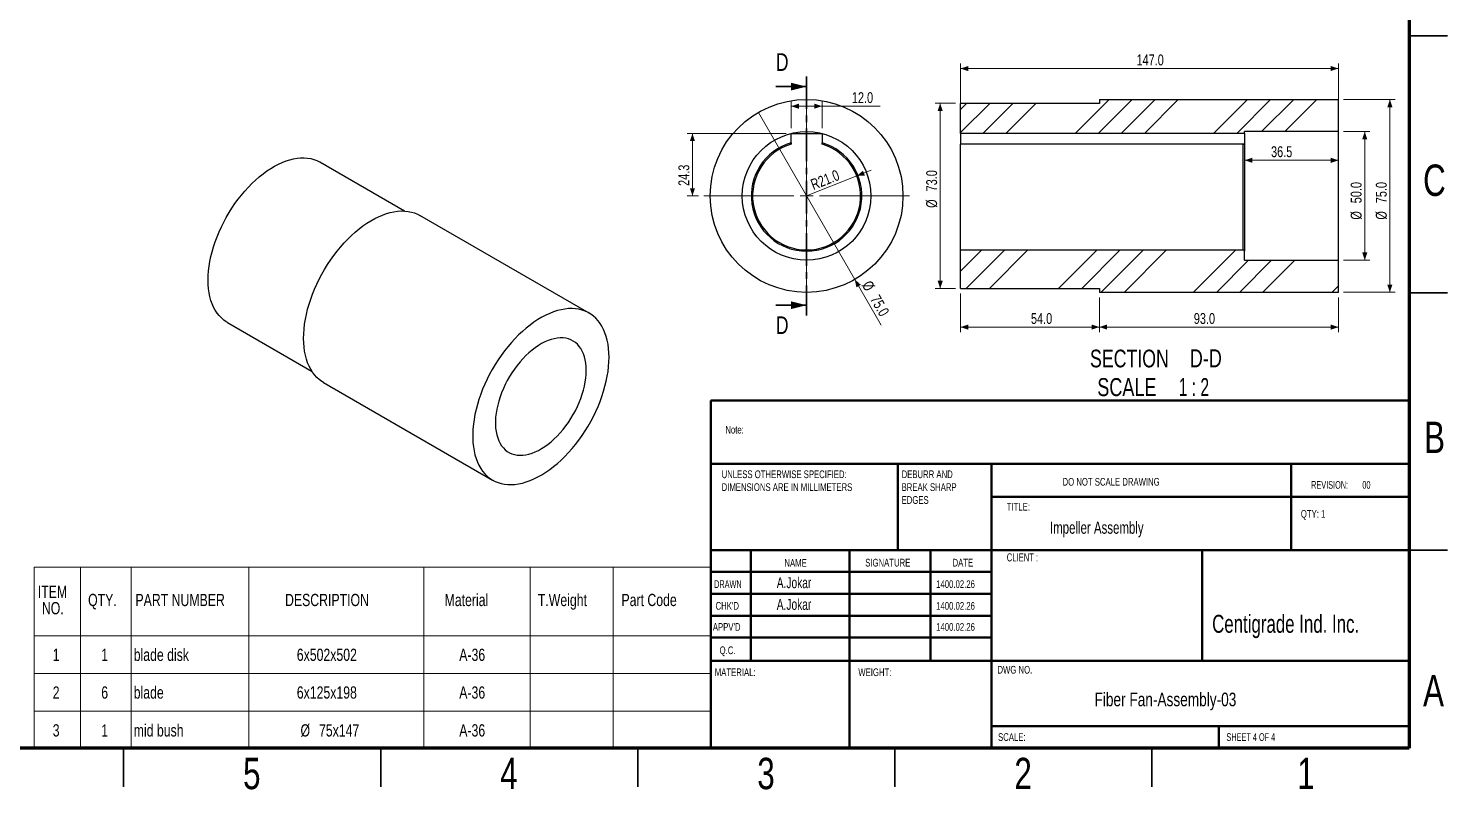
# Paper-space layout 'Sheet4' of a CAD drawing. Header units: millimetres. Extents: x 2 to 418, y 2 to 295.
# Drawn here: x 141.5 to 417.5, y 1.9 to 150 of the extents above; entities that cross this region are included whole.
import ezdxf

# ---------------------------------------------------------------- set-up
doc = ezdxf.new("R2010")
doc.units = ezdxf.units.MM
doc.linetypes.add('CENTER', pattern=[10.16, 6.35, -1.27, 1.27, -1.27])
doc.styles.add('SLDTEXTSTYLE0', font='TXT', dxfattribs={"width": 0.75})
doc.styles.add('SLDTEXTSTYLE1', font='TXT', dxfattribs={"width": 0.686449})
doc.styles.add('SLDTEXTSTYLE2', font='TXT', dxfattribs={"width": 0.652778})
doc.styles.add('SLDTEXTSTYLE3', font='TXT', dxfattribs={"width": 0.6875})
doc.styles.add('SLDTEXTSTYLE4', font='TXT', dxfattribs={"width": 0.7})
doc.styles.add('SLDTEXTSTYLE7', font='TXT', dxfattribs={"width": 0.65})
doc.dimstyles.new('SLDDIMSTYLE27', dxfattribs={"dimtxt": 2.116667, "dimasz": 1.5, "dimexe": 0, "dimexo": 0.0625, "dimgap": 0.529167, "dimtad": 1, "dimdec": 1, "dimlfac": 2, "dimrnd": 1e-09, "dimzin": 4, "dimdsep": 46, "dimtxsty": 'SLDTEXTSTYLE0', "dimsah": 1, "dimcen": 0, "dimadec": 0, "dimazin": 1, "dimtfac": 1, "dimtdec": 1, "dimtofl": 0, "dimtmove": 0, "dimatfit": 3, "dimfxl": 0, "dimfrac": 2, "dimtolj": 1, "dimtzin": 12, "dimarcsym": 0})
doc.dimstyles.new('SLDDIMSTYLE28', dxfattribs={"dimtxt": 2.116667, "dimasz": 1.5, "dimexe": 0, "dimexo": 0.0625, "dimgap": 0.529167, "dimtad": 1, "dimdec": 1, "dimlfac": 2, "dimrnd": 1e-09, "dimzin": 12, "dimdsep": 46, "dimtxsty": 'SLDTEXTSTYLE0', "dimsah": 1, "dimcen": 0.09, "dimadec": 0, "dimazin": 3, "dimtfac": 1, "dimtdec": 1, "dimtmove": 0, "dimatfit": 0, "dimfxl": 0, "dimfrac": 2, "dimtolj": 1, "dimtzin": 12, "dimarcsym": 0})
doc.dimstyles.new('SLDDIMSTYLE29', dxfattribs={"dimtxt": 2.116667, "dimasz": 1.5, "dimexe": 0, "dimexo": 0.0625, "dimgap": 0.529167, "dimtad": 1, "dimdec": 1, "dimlfac": 2, "dimrnd": 1e-09, "dimzin": 4, "dimdsep": 46, "dimtxsty": 'SLDTEXTSTYLE0', "dimsah": 1, "dimcen": 0.09, "dimadec": 0, "dimazin": 1, "dimtfac": 1, "dimtdec": 1, "dimtofl": 0, "dimtmove": 0, "dimatfit": 3, "dimfxl": 0, "dimfrac": 2, "dimtolj": 1, "dimtzin": 12, "dimarcsym": 0})
doc.dimstyles.new('SLDDIMSTYLE30', dxfattribs={"dimtxt": 2.116667, "dimasz": 1.5, "dimexe": 0, "dimexo": 0.0625, "dimgap": 0.529167, "dimtad": 1, "dimdec": 1, "dimlfac": 2, "dimrnd": 1e-09, "dimzin": 4, "dimdsep": 46, "dimtxsty": 'SLDTEXTSTYLE0', "dimblk1": 'NONE', "dimsah": 1, "dimcen": 0, "dimadec": 0, "dimazin": 1, "dimtfac": 1, "dimtdec": 1, "dimtmove": 0, "dimatfit": 3, "dimldrblk": 'NONE', "dimfxl": 0, "dimfrac": 2, "dimtolj": 1, "dimtzin": 12, "dimarcsym": 0})
doc.dimstyles.new('SLDDIMSTYLE31', dxfattribs={"dimtxt": 2.116667, "dimasz": 1.5, "dimexe": 0, "dimexo": 0.0625, "dimgap": 0.529167, "dimtad": 1, "dimdec": 1, "dimlfac": 2, "dimrnd": 1e-09, "dimzin": 12, "dimdsep": 46, "dimtxsty": 'SLDTEXTSTYLE0', "dimsah": 1, "dimcen": 0.09, "dimadec": 0, "dimazin": 3, "dimtfac": 1, "dimtdec": 1, "dimtofl": 0, "dimtmove": 0, "dimatfit": 3, "dimfxl": 0, "dimfrac": 2, "dimtolj": 1, "dimtzin": 12, "dimarcsym": 0})

# ---------------------------------------------------------------- blocks, each defined once
blk = doc.blocks.new('SW_NOTE_50')
at = {"color": 0, "linetype": 'Continuous', "lineweight": 0, "char_height": 1.5, "attachment_point": 1, "style": 'SLDTEXTSTYLE0'}
for s, insert in [('UNLESS OTHERWISE SPECIFIED:', (0, 1.93)), ('DIMENSIONS ARE IN MILLIMETERS', (0, -0.57))]:
    blk.add_mtext(s, dxfattribs=dict(at, insert=insert))
blk = doc.blocks.new('SW_NOTE_51')
at = {"color": 0, "linetype": 'Continuous', "lineweight": 0, "char_height": 1.5, "attachment_point": 1, "style": 'SLDTEXTSTYLE0'}
for s, insert in [('DEBURR AND', (0, 1.93)), ('BREAK SHARP', (0, -0.57)), ('EDGES', (0, -3.07))]:
    blk.add_mtext(s, dxfattribs=dict(at, insert=insert))
blk = doc.blocks.new('SW_TABLEANNOTATION_2')
at = {"color": 0, "linetype": 'Continuous', "lineweight": 0}
for p, q in [((0, 0), (0, -35.37)), ((131.71, 0), (0, 0)), ((8.99, 0), (8.99, -13.39)), ((18.86, 0), (18.86, -13.39)), ((41.72, 0), (41.72, -13.39)), ((75.8, 0), (75.8, -13.39)), ((96.46, 0), (96.46, -13.39)), ((112.58, 0), (112.58, -13.39)), ((131.71, -35.37), (131.71, 0)), ((0, -13.39), (131.71, -13.39)), ((8.99, -13.39), (8.99, -35.37)), ((18.86, -13.39), (18.86, -35.37)), ((41.72, -13.39), (41.72, -35.37)), ((75.8, -13.39), (75.8, -35.37)), ((96.46, -13.39), (96.46, -35.37)), ((112.58, -13.39), (112.58, -35.37)), ((0, -20.71), (131.71, -20.71)), ((0, -28.04), (131.71, -28.04)), ((0, -35.37), (131.71, -35.37))]:
    blk.add_line(p, q, dxfattribs=at)
at = {"color": 0, "linetype": 'Continuous', "lineweight": 0, "attachment_point": 1, "style": 'SLDTEXTSTYLE0'}
for s, insert, char_height in [('ITEM', (0.71, -3.62), 2.381), ('QTY.', (10.49, -5.21), 2.381), ('PART NUMBER', (19.7, -5.21), 2.3813), ('DESCRIPTION', (48.79, -5.21), 2.3813), ('Material', (79.82, -5.21), 2.381), ('T.Weight', (97.96, -5.21), 2.381), ('Part Code', (114.22, -5.21), 2.381), ('NO.', (1.5, -6.8), 2.381), ('1', (3.61, -15.87), 2.38), ('1', (13.05, -15.87), 2.38), ('blade disk', (19.36, -15.87), 2.381), ('6x502x502', (51.08, -15.87), 2.381), ('A-36', (82.67, -15.87), 2.381), ('2', (3.61, -23.2), 2.38), ('6', (13.05, -23.2), 2.38), ('blade', (19.36, -23.2), 2.381), ('6x125x198', (51.08, -23.2), 2.381), ('A-36', (82.67, -23.2), 2.381), ('3', (3.61, -30.57), 2.38), ('1', (13.05, -30.57), 2.38), ('mid bush', (19.36, -30.57), 2.381), ('%%c', (51.8, -30.57), 2.381), ('75x147', (55.4, -30.57), 2.381), ('A-36', (82.67, -30.57), 2.381)]:
    blk.add_mtext(s, dxfattribs=dict(at, insert=insert, char_height=char_height))
blk = doc.blocks.new('_D_128')
at = {"color": 7, "linetype": 'Continuous', "lineweight": 18}
for q in [(305.38, 122.36), (292.83, 117.38)]:
    blk.add_line((302.59, 121.26), q, dxfattribs=at)
blk.add_solid([(302.59, 121.26), (304.17, 121.34), (303.8, 122.27)], dxfattribs=at)
at = {"color": 7, "linetype": 'Continuous', "lineweight": 18, "insert": (293.39, 120.45), "char_height": 2.117, "attachment_point": 1, "rotation": 21.6743, "style": 'SLDTEXTSTYLE0'}
blk.add_mtext('R21.0', dxfattribs=at)
blk = doc.blocks.new('_D_129')
at = {"color": 7, "linetype": 'Continuous', "lineweight": 18}
for p, q in [((288.83, 129.53), (269.63, 129.53)), ((270.63, 129.53), (270.63, 117.38)), ((271.83, 117.38), (269.63, 117.38))]:
    blk.add_line(p, q, dxfattribs=at)
for points in [[(270.63, 129.53), (270.13, 128.03), (271.13, 128.03)], [(270.63, 117.38), (271.13, 118.88), (270.13, 118.88)]]:
    blk.add_solid(points, dxfattribs=at)
at = {"color": 7, "linetype": 'Continuous', "lineweight": 18, "insert": (267.9, 119.32), "char_height": 2.117, "attachment_point": 1, "rotation": 90, "style": 'SLDTEXTSTYLE0'}
blk.add_mtext('24.3', dxfattribs=at)
blk = doc.blocks.new('_D_130')
at = {"color": 7, "linetype": 'Continuous', "lineweight": 18}
for p, q in [((289.83, 130.53), (289.83, 135.82)), ((295.83, 130.53), (295.83, 135.82)), ((289.83, 134.82), (295.83, 134.82)), ((295.83, 134.82), (307.12, 134.82))]:
    blk.add_line(p, q, dxfattribs=at)
for points in [[(289.83, 134.82), (291.33, 134.32), (291.33, 135.32)], [(295.83, 134.82), (294.33, 135.32), (294.33, 134.32)]]:
    blk.add_solid(points, dxfattribs=at)
at = {"color": 7, "linetype": 'Continuous', "lineweight": 18, "insert": (301.64, 137.55), "char_height": 2.117, "attachment_point": 1, "style": 'SLDTEXTSTYLE0'}
blk.add_mtext('12.0', dxfattribs=at)
blk = doc.blocks.new('_D_131')
at = {"color": 7, "linetype": 'Continuous', "lineweight": 18}
for q in [(283.46, 133.62), (307.33, 92.27)]:
    blk.add_line((302.21, 101.14), q, dxfattribs=at)
blk.add_solid([(302.21, 101.14), (302.52, 99.59), (303.39, 100.09)], dxfattribs=at)
at = {"color": 7, "linetype": 'Continuous', "lineweight": 18, "char_height": 2.117, "attachment_point": 1, "rotation": 300, "style": 'SLDTEXTSTYLE0'}
for s, insert in [('%%c', (305.36, 101.13)), ('75.0', (306.95, 98.37))]:
    blk.add_mtext(s, dxfattribs=dict(at, insert=insert))
blk = doc.blocks.new('_NONE')
blk = doc.blocks.new('SW_CENTERMARKSYMBOL_25')
at = {"color": 0, "linetype": 'Continuous', "lineweight": 0}
for p, q in [((0, 2.5), (0, 20)), ((-2.5, 0), (-20, 0)), ((0, 0), (-1.25, 0)), ((0, 0), (0, 1.25)), ((0, 0), (0, -1.25)), ((0, 0), (1.25, 0)), ((2.5, 0), (20, 0)), ((0, -2.5), (0, -20))]:
    blk.add_line(p, q, dxfattribs=at)
blk = doc.blocks.new('_D_132')
at = {"color": 7, "linetype": 'Continuous', "lineweight": 18}
for p, q in [((322.77, 128.44), (322.77, 143.15)), ((396.27, 142.15), (322.77, 142.15)), ((396.27, 130.88), (396.27, 143.15))]:
    blk.add_line(p, q, dxfattribs=at)
for points in [[(322.77, 142.15), (324.27, 141.65), (324.27, 142.65)], [(396.27, 142.15), (394.77, 142.65), (394.77, 141.65)]]:
    blk.add_solid(points, dxfattribs=at)
at = {"color": 7, "linetype": 'Continuous', "lineweight": 18, "insert": (356.99, 144.88), "char_height": 2.117, "attachment_point": 1, "style": 'SLDTEXTSTYLE0'}
blk.add_mtext('147.0', dxfattribs=at)
blk = doc.blocks.new('_D_133')
at = {"color": 7, "linetype": 'Continuous', "lineweight": 18}
for p, q in [((349.77, 97.63), (349.77, 90.87)), ((396.27, 97.63), (396.27, 90.87)), ((396.27, 91.87), (349.77, 91.87))]:
    blk.add_line(p, q, dxfattribs=at)
for points in [[(349.77, 91.87), (351.27, 91.37), (351.27, 92.37)], [(396.27, 91.87), (394.77, 92.37), (394.77, 91.37)]]:
    blk.add_solid(points, dxfattribs=at)
at = {"color": 7, "linetype": 'Continuous', "lineweight": 18, "insert": (368.14, 94.6), "char_height": 2.117, "attachment_point": 1, "style": 'SLDTEXTSTYLE0'}
blk.add_mtext('93.0', dxfattribs=at)
blk = doc.blocks.new('_D_134')
at = {"color": 7, "linetype": 'Continuous', "lineweight": 18}
for p, q in [((322.77, 98.38), (322.77, 90.87)), ((349.77, 97.63), (349.77, 90.87)), ((322.77, 91.87), (349.77, 91.87))]:
    blk.add_line(p, q, dxfattribs=at)
for points in [[(322.77, 91.87), (324.27, 91.37), (324.27, 92.37)], [(349.77, 91.87), (348.27, 92.37), (348.27, 91.37)]]:
    blk.add_solid(points, dxfattribs=at)
at = {"color": 7, "linetype": 'Continuous', "lineweight": 18, "insert": (336.47, 94.6), "char_height": 2.117, "attachment_point": 1, "style": 'SLDTEXTSTYLE0'}
blk.add_mtext('54.0', dxfattribs=at)
blk = doc.blocks.new('_D_135')
at = {"color": 7, "linetype": 'Continuous', "lineweight": 18}
for p, q in [((321.77, 135.38), (317.82, 135.38)), ((318.82, 99.38), (318.82, 135.38)), ((321.77, 99.38), (317.82, 99.38))]:
    blk.add_line(p, q, dxfattribs=at)
for points in [[(318.82, 135.38), (318.32, 133.88), (319.32, 133.88)], [(318.82, 99.38), (319.32, 100.88), (318.32, 100.88)]]:
    blk.add_solid(points, dxfattribs=at)
at = {"color": 7, "linetype": 'Continuous', "lineweight": 18, "char_height": 2.117, "attachment_point": 1, "rotation": 90, "style": 'SLDTEXTSTYLE0'}
for s, insert in [('73.0', (316.09, 118.25)), ('%%c', (316.09, 115.05))]:
    blk.add_mtext(s, dxfattribs=dict(at, insert=insert))
blk = doc.blocks.new('_D_136')
at = {"color": 7, "linetype": 'Continuous', "lineweight": 18}
for p, q in [((397.27, 136.13), (407.27, 136.13)), ((406.27, 98.63), (406.27, 136.13)), ((397.27, 98.63), (407.27, 98.63))]:
    blk.add_line(p, q, dxfattribs=at)
for points in [[(406.27, 136.13), (405.77, 134.63), (406.77, 134.63)], [(406.27, 98.63), (406.77, 100.13), (405.77, 100.13)]]:
    blk.add_solid(points, dxfattribs=at)
at = {"color": 7, "linetype": 'Continuous', "lineweight": 18, "char_height": 2.117, "attachment_point": 1, "rotation": 90, "style": 'SLDTEXTSTYLE0'}
for s, insert in [('75.0', (403.54, 115.95)), ('%%c', (403.54, 112.76))]:
    blk.add_mtext(s, dxfattribs=dict(at, insert=insert))
blk = doc.blocks.new('_D_137')
at = {"color": 7, "linetype": 'Continuous', "lineweight": 18}
for p, q in [((378.02, 128.53), (378.02, 123.3)), ((396.27, 128.88), (396.27, 123.3)), ((396.27, 124.3), (378.02, 124.3))]:
    blk.add_line(p, q, dxfattribs=at)
for points in [[(378.02, 124.3), (379.52, 123.8), (379.52, 124.8)], [(396.27, 124.3), (394.77, 124.8), (394.77, 123.8)]]:
    blk.add_solid(points, dxfattribs=at)
at = {"color": 7, "linetype": 'Continuous', "lineweight": 18, "insert": (383.16, 127.03), "char_height": 2.117, "attachment_point": 1, "style": 'SLDTEXTSTYLE0'}
blk.add_mtext('36.5', dxfattribs=at)
blk = doc.blocks.new('_D_138')
at = {"color": 7, "linetype": 'Continuous', "lineweight": 18}
for p, q in [((397.27, 129.88), (402.38, 129.88)), ((401.38, 104.88), (401.38, 129.88)), ((397.27, 104.88), (402.38, 104.88))]:
    blk.add_line(p, q, dxfattribs=at)
for points in [[(401.38, 129.88), (400.88, 128.38), (401.88, 128.38)], [(401.38, 104.88), (401.88, 106.38), (400.88, 106.38)]]:
    blk.add_solid(points, dxfattribs=at)
at = {"color": 7, "linetype": 'Continuous', "lineweight": 18, "char_height": 2.117, "attachment_point": 1, "rotation": 90, "style": 'SLDTEXTSTYLE0'}
for s, insert in [('50.0', (398.65, 115.95)), ('%%c', (398.65, 112.76))]:
    blk.add_mtext(s, dxfattribs=dict(at, insert=insert))
blk = doc.blocks.new('SW_NOTE_61')
at = {"color": 0, "linetype": 'Continuous', "lineweight": 0, "attachment_point": 2}
for s, insert, char_height, style in [('SECTION', (9.41, 4.43), 3.44, 'SLDTEXTSTYLE0'), ('D-D', (24.27, 4.5), 3.5, 'SLDTEXTSTYLE0'), ('SCALE', (8.92, -1.1), 3.5, 'SLDTEXTSTYLE0'), ('1 : 2', (21.95, -1.1), 3.5, 'SLDTEXTSTYLE7')]:
    blk.add_mtext(s, dxfattribs=dict(at, insert=insert, char_height=char_height, style=style))

psp = doc.layouts.new('Sheet4')

# ---------------------------------------------------------------- hatches: boundary and pattern name
at = {"linetype": 'Continuous', "lineweight": 18}
h = psp.add_hatch(dxfattribs=at)
h.set_pattern_fill('ANSI34', angle=3e-322, style=0)
h.paths.add_polyline_path([(378.017999, 129.877639), (396.267999, 129.877639), (396.267999, 136.127639), (349.767999, 136.127639), (349.767999, 135.377639), (322.767999, 135.377639), (322.767999, 129.527639), (378.017999, 129.527639)], flags=0)
h = psp.add_hatch(dxfattribs=at)
h.set_pattern_fill('ANSI34', angle=3e-322, style=0)
edge = h.paths.add_edge_path(flags=0)
edge.add_line((396.267999, 104.877639), (378.017999, 104.877639))
edge.add_line((378.017999, 104.877639), (378.017999, 106.627639))
edge.add_arc((377.767999, 106.627639), 0.25, 360, 450)
edge.add_line((377.767999, 106.877639), (322.767999, 106.877639))
edge.add_line((322.767999, 106.877639), (322.767999, 99.377639))
edge.add_line((322.767999, 99.377639), (349.767999, 99.377639))
edge.add_line((349.767999, 99.377639), (349.767999, 98.627639))
edge.add_line((349.767999, 98.627639), (396.267999, 98.627639))
edge.add_line((396.267999, 98.627639), (396.267999, 104.877639))

# ---------------------------------------------------------------- linework, layer by layer
at = {"color": 7, "linetype": 'Continuous', "lineweight": 70}
for p, q in [((410, 287), (410, 10)), ((410, 10), (10, 10))]:
    psp.add_line(p, q, dxfattribs=at)
at = {"color": 7, "linetype": 'Continuous', "lineweight": 35}
for p, q in [((417.5, 148.5), (410, 148.5)), ((410, 148.5), (417.5, 148.5)), ((286.831307, 138.627639), (292.831307, 138.627639)), ((410, 98.5), (417.5, 98.5)), ((286.831307, 96.127639), (292.831307, 96.127639)), ((410, 48.5), (417.5, 48.5)), ((160, 10), (160, 2.5)), ((210, 2.5), (210, 10)), ((210, 10), (210, 2.5)), ((260, 10), (260, 2.5)), ((310, 10), (310, 2.5)), ((360, 10), (360, 2.5))]:
    psp.add_line(p, q, dxfattribs=at)
at = {"color": 7, "linetype": 'CENTER', "lineweight": 35}
psp.add_line((292.831307, 140.627639), (292.831307, 94.127639), dxfattribs=at)
at = {"color": 7, "linetype": 'Continuous', "lineweight": 25}
for p, q in [((322.767999, 129.527639), (322.767999, 135.377639)), ((349.767999, 135.377639), (322.767999, 135.377639)), ((349.767999, 136.12764), (349.767999, 135.377639)), ((349.767999, 136.12764), (396.267999, 136.12764)), ((396.267999, 129.87764), (396.267999, 136.12764)), ((378.017999, 129.527639), (378.017999, 129.87764)), ((396.267999, 129.87764), (378.017999, 129.87764)), ((396.267999, 104.877639), (396.267999, 129.87764)), ((289.831307, 127.700551), (289.831307, 129.5123)), ((289.894046, 129.527639), (295.768567, 129.527639)), ((295.831307, 129.5123), (295.831307, 127.700551)), ((378.017999, 129.527639), (322.767999, 129.527639)), ((322.767999, 129.527639), (322.767999, 127.439946)), ((377.767999, 127.439946), (322.767999, 127.439946)), ((322.767999, 106.87764), (322.767999, 127.439946)), ((377.767999, 106.87764), (377.767999, 127.439946)), ((378.017999, 129.5123), (378.017999, 129.527639)), ((378.017999, 129.5123), (378.017999, 127.700551)), ((378.017999, 127.700551), (378.017999, 106.627639)), ((214.64523, 114.439684), (198.17856, 123.94569)), ((250.525878, 94.592228), (217.645412, 113.573717)), ((322.767999, 106.87764), (377.767999, 106.87764)), ((322.767999, 99.37764), (322.767999, 106.87764)), ((378.017999, 104.877639), (378.017999, 106.627639)), ((378.017999, 104.877639), (396.267999, 104.877639)), ((396.267999, 98.627639), (396.267999, 104.877639)), ((322.767999, 99.37764), (349.767999, 99.37764)), ((349.767999, 99.37764), (349.767999, 98.627639)), ((396.267999, 98.627639), (349.767999, 98.627639)), ((180.180022, 92.76793), (196.646692, 83.261924)), ((198.896936, 81.096884), (231.777401, 62.115395))]:
    psp.add_line(p, q, dxfattribs=at)
at = {"color": 7, "linetype": 'Continuous', "lineweight": 50}
for p, q in [((274.2, 77.597005), (410, 77.597005)), ((274.2, 77.597005), (274.2, 65.25)), ((274.2, 65.25), (410, 65.25)), ((274.2, 65.25), (274.2, 10.25)), ((310.6, 65.25), (310.6, 48.5)), ((328.8, 65.25), (328.8, 10)), ((387.090026, 48.5), (387.090026, 65.25)), ((410, 58.875), (328.8, 58.875)), ((410, 48.5), (274.2, 48.5)), ((282, 48.5), (282, 27)), ((301.190952, 48.5), (301.190952, 10.25)), ((316.906076, 48.5), (316.906076, 27)), ((328.8, 10.25), (328.8, 48.5)), ((369.78594, 27), (369.78594, 48.5)), ((328.8, 44.25), (274.2, 44.25)), ((328.8, 40), (274.2, 40)), ((328.8, 35.75), (274.2, 35.75)), ((328.8, 31.5), (274.2, 31.5)), ((284.6, 27), (274.2, 27)), ((284.6, 27), (410, 27)), ((328.8, 14.25), (410, 14.25)), ((373, 10), (373, 14.25))]:
    psp.add_line(p, q, dxfattribs=at)
at = {"color": 7, "linetype": 'Continuous', "lineweight": 25, "flags": 128}
for points in [[(176.451369, 101.009137), (176.473307, 101.884376), (176.539045, 102.781928), (176.648356, 103.698697), (176.800864, 104.631523), (176.996044, 105.577192), (177.233221, 106.532442), (177.51158, 107.493982), (177.830159, 108.458495), (178.18786, 109.422658), (178.583452, 110.383147), (179.01557, 111.336651), (179.482724, 112.279882), (179.983304, 113.20959), (180.515585, 114.12257), (181.077732, 115.015674), (181.667805, 115.885823), (182.283773, 116.730017), (182.923511, 117.545348), (183.584814, 118.329004), (184.265402, 119.078284), (184.96293, 119.790605), (185.674992, 120.463511), (186.399134, 121.094682), (187.13286, 121.681944), (187.87364, 122.223273), (188.618922, 122.716798), (189.366135, 123.160823), (190.112703, 123.553815), (190.856055, 123.894421), (191.593626, 124.181465), (192.322874, 124.413956), (193.041286, 124.591097), (193.746384, 124.712275), (194.435739, 124.777072), (195.106975, 124.785266), (195.757775, 124.736826), (196.385899, 124.631921), (196.98918, 124.470912), (197.565538, 124.254355), (198.112988, 123.982996), (198.17856, 123.94569)], [(195.012921, 89.681474), (195.034943, 90.576235), (195.100934, 91.493448), (195.210674, 92.430067), (195.363802, 93.382981), (195.559804, 94.349024), (195.798034, 95.324987), (196.077698, 96.307628), (196.397868, 97.293683), (196.757479, 98.279877), (197.155338, 99.262932), (197.590123, 100.239584), (198.060389, 101.206589), (198.564574, 102.160733), (199.101003, 103.098848), (199.667894, 104.017816), (200.263366, 104.914587), (200.885438, 105.78618), (201.532044, 106.629698), (202.201038, 107.442343), (202.890196, 108.221413), (203.597229, 108.964321), (204.319788, 109.668598), (205.055473, 110.331905), (205.801841, 110.952038), (206.556412, 111.526938), (207.316679, 112.054695), (208.080116, 112.533555), (208.844188, 112.96193), (209.606357, 113.338393), (210.364091, 113.661696), (211.114872, 113.930764), (211.856206, 114.144703), (212.585631, 114.302803), (213.300724, 114.40454), (213.99911, 114.449574), (214.678468, 114.437755), (215.336541, 114.369126), (215.971144, 114.24391), (216.580169, 114.062526), (217.161592, 113.825576), (217.645412, 113.573717)], [(180.180022, 92.76793), (179.983304, 92.886569), (179.482724, 93.23832), (179.01557, 93.642187), (178.583452, 94.096777), (178.18786, 94.600526), (177.830159, 95.151696), (177.51158, 95.748386), (177.233221, 96.388539), (176.996044, 97.06995), (176.800864, 97.79027), (176.648356, 98.547014), (176.539045, 99.337575), (176.473307, 100.159226), (176.451369, 101.009137)], [(254.409892, 86.007638), (254.38787, 86.876973), (254.321879, 87.717994), (254.212139, 88.52791), (254.059012, 89.304027), (253.863009, 90.04377), (253.624779, 90.744679), (253.345115, 91.404427), (253.024945, 92.020822), (252.665334, 92.591817), (252.267476, 93.115515), (251.832691, 93.590175), (251.362425, 94.014222), (250.85824, 94.386246), (250.32181, 94.705013), (249.754919, 94.969463), (249.159448, 95.178717), (248.537375, 95.33208), (247.890769, 95.429043), (247.221775, 95.469284), (246.532617, 95.45267), (245.825585, 95.379255), (245.103025, 95.249283), (244.36734, 95.063185), (243.620972, 94.82158), (242.866402, 94.525271), (242.106135, 94.175243), (241.342697, 93.772657), (240.578625, 93.318853), (239.816456, 92.815334), (239.058723, 92.263777), (238.307942, 91.666012), (237.566607, 91.024024), (236.837182, 90.339948), (236.122089, 89.616056), (235.423704, 88.854751), (234.744346, 88.058563), (234.086272, 87.230138), (233.451669, 86.372224), (232.842644, 85.487676), (232.261221, 84.579429), (231.709332, 83.650501), (231.188809, 82.703979), (230.70138, 81.743005), (230.248667, 80.770773), (229.832173, 79.790512), (229.453281, 78.805479), (229.113248, 77.818944), (228.813207, 76.834188), (228.554153, 75.854479), (228.336947, 74.883072), (228.162309, 73.923195), (228.03082, 72.978036), (227.942918, 72.050735), (227.898893, 71.144372), (227.898893, 70.261957), (227.942918, 69.406424), (228.03082, 68.580612), (228.162309, 67.787267), (228.336947, 67.029022), (228.554153, 66.308397), (228.813207, 65.627786), (229.113248, 64.989449), (229.453281, 64.395507), (229.832173, 63.847934), (230.248667, 63.348547), (230.70138, 62.899007), (231.188809, 62.500805), (231.709332, 62.155266), (232.261221, 61.863537), (232.842644, 61.626586), (233.451669, 61.445203), (234.086272, 61.319987), (234.744346, 61.251357), (235.423704, 61.239539), (236.122089, 61.284573), (236.837182, 61.386309), (237.566607, 61.54441), (238.307942, 61.758348), (239.058723, 62.027417), (239.816456, 62.35072), (240.578625, 62.727183), (241.342697, 63.155557), (242.106135, 63.634418), (242.866402, 64.162175), (243.620972, 64.737075), (244.36734, 65.357208), (245.103025, 66.020514), (245.825585, 66.724791), (246.532617, 67.467699), (247.221775, 68.246769), (247.890769, 69.059414), (248.537375, 69.902933), (249.159448, 70.774526), (249.754919, 71.671296), (250.32181, 72.590264), (250.85824, 73.52838), (251.362425, 74.482524), (251.832691, 75.449528), (252.267476, 76.42618), (252.665334, 77.409236), (253.024945, 78.395429), (253.345115, 79.381484), (253.624779, 80.364126), (253.863009, 81.340089), (254.059012, 82.306131), (254.212139, 83.259046), (254.321879, 84.195664), (254.38787, 85.112878), (254.409892, 86.007638)], [(198.896936, 81.096884), (198.564574, 81.302866), (198.060389, 81.67489), (197.590123, 82.098938), (197.155338, 82.573598), (196.757479, 83.097296), (196.397868, 83.66829), (196.077698, 84.284686), (195.798034, 84.944433), (195.559804, 85.645343), (195.363802, 86.385085), (195.210674, 87.161203), (195.100934, 87.971118), (195.034943, 88.81214), (195.012921, 89.681474)], [(249.990474, 83.456363), (249.968457, 84.163627), (249.902514, 84.841946), (249.792976, 85.487942), (249.640387, 86.098397), (249.445506, 86.670268), (249.209307, 87.200707), (248.932964, 87.687071), (248.617856, 88.126937), (248.265551, 88.518115), (247.877805, 88.858653), (247.45655, 89.146858), (247.003883, 89.381292), (246.522062, 89.560788), (246.013485, 89.684451), (245.480686, 89.751666), (244.926321, 89.762096), (244.35315, 89.715692), (243.764029, 89.612683), (243.161894, 89.453583), (242.549744, 89.239184), (241.930628, 88.970555), (241.307631, 88.649034), (240.683858, 88.276223), (240.062414, 87.853979), (239.446398, 87.384406), (238.838877, 86.869842), (238.242877, 86.312852), (237.661369, 85.71621), (237.09725, 85.08289), (236.553329, 84.416045), (236.032317, 83.718999), (235.536809, 82.995224), (235.069274, 82.248325), (234.63204, 81.482025), (234.227287, 80.700139), (233.857031, 79.906564), (233.523116, 79.105254), (233.227207, 78.300199), (232.970775, 77.495412), (232.755101, 76.694902), (232.581259, 75.902656), (232.450113, 75.122621), (232.362318, 74.358685), (232.318311, 73.614651), (232.318311, 72.894228), (232.362318, 72.201005), (232.450113, 71.538434), (232.581259, 70.909817), (232.755101, 70.318286), (232.970775, 69.766787), (233.227207, 69.258069), (233.523116, 68.794665), (233.857031, 68.378884), (234.227287, 68.012798), (234.63204, 67.69823), (235.069274, 67.436748), (235.536809, 67.229654), (236.032317, 67.07798), (236.553329, 66.982482), (237.09725, 66.943635), (237.661369, 66.961633), (238.242877, 67.036386), (238.838877, 67.167523), (239.446398, 67.354388), (240.062414, 67.596052), (240.683858, 67.891311), (241.307631, 68.238694), (241.930628, 68.63647), (242.549744, 69.082656), (243.161894, 69.575031), (243.764029, 70.111142), (244.35315, 70.688317), (244.926321, 71.303682), (245.480686, 71.954169), (246.013485, 72.63654), (246.522062, 73.347393), (247.003883, 74.083189), (247.45655, 74.84026), (247.877805, 75.614836), (248.265551, 76.403057), (248.617856, 77.200997), (248.932964, 78.00468), (249.209307, 78.810102), (249.445506, 79.613251), (249.640387, 80.410126), (249.792976, 81.196756), (249.902514, 81.969223), (249.968457, 82.723678), (249.990474, 83.456363)]]:
    psp.add_lwpolyline(points, dxfattribs=at)
at = {"color": 7, "linetype": 'Continuous', "lineweight": 25}
for radius in [18.75, 12.5]:
    psp.add_circle((292.831307, 117.377639), radius, dxfattribs=at)
for centre, radius, start, end in [((292.831307, 117.377639), 10.75, 106.20469338, 73.79530662), ((292.831307, 117.377639), 10.5, 106.6015496, 73.3984504), ((377.767999, 106.627639), 0.25, 360, 90)]:
    psp.add_arc(centre, radius, start, end, dxfattribs=at)
for points in [[(289.831307, 127.700551), (289.831307, 127.633131), (289.831307, 127.566972), (289.831307, 127.469616), (289.831307, 127.439945), (289.831307, 127.439945)], [(295.831307, 127.439945), (295.831307, 127.439945), (295.831307, 127.469689), (295.831307, 127.566639), (295.831307, 127.633176), (295.831307, 127.700551)], [(377.767999, 127.439945), (377.835448, 127.439945), (377.900945, 127.469689), (377.992089, 127.566639), (378.017999, 127.633176), (378.017999, 127.700551)]]:
    psp.add_open_spline(points, degree=3, knots=[0, 0, 0, 0, 0.5, 0.5, 1, 1, 1, 1], dxfattribs=at)
at = {"color": 7, "linetype": 'Continuous', "lineweight": 35}
for points in [[(292.831307, 138.627639), (289.831307, 139.377639), (289.831307, 137.877639)], [(292.831307, 96.127639), (289.831307, 96.877639), (289.831307, 95.377639)]]:
    psp.add_solid(points, dxfattribs=at)

# ---------------------------------------------------------------- block references
at = {"color": 7, "linetype": 'Continuous', "lineweight": 0}
for name, p in [('SW_CENTERMARKSYMBOL_25', (292.831307, 117.377639)), ('SW_NOTE_61', (346.204031, 83.049422)), ('SW_NOTE_50', (276.30883, 62.069489)), ('SW_NOTE_51', (311.309216, 62.06949)), ('SW_TABLEANNOTATION_2', (142.610617, 45.207212))]:
    psp.add_blockref(name, p, dxfattribs=at)

# ---------------------------------------------------------------- texts
at = {"color": 7, "linetype": 'Continuous', "char_height": 3.439583, "attachment_point": 1, "style": 'SLDTEXTSTYLE0'}
for insert in [(286.831307, 145.12631), (286.831307, 93.963582)]:
    psp.add_mtext('D', dxfattribs=dict(at, insert=insert))
at = {"color": 7, "linetype": 'Continuous', "lineweight": 0}
for s, insert, char_height, attachment_point, style in [('C', (414.9365, 123.47569), 6.096, 2, 'SLDTEXTSTYLE0'), ('Note:', (277.03228, 72.666299), 1.5, 1, 'SLDTEXTSTYLE0'), ('B', (414.953433, 73.47569), 6.096, 2, 'SLDTEXTSTYLE0'), ('DO NOT SCALE DRAWING', (342.614641, 62.532994), 1.5, 1, 'SLDTEXTSTYLE0'), ('REVISION:       00', (390.95489, 61.934773), 1.5, 1, 'SLDTEXTSTYLE2'), ('TITLE:', (331.759515, 57.683927), 1.5, 1, 'SLDTEXTSTYLE0'), ('QTY: 1', (388.958145, 56.305036), 1.5, 1, 'SLDTEXTSTYLE0'), ('Impeller Assembly', (340.166682, 54.064579), 2.38125, 1, 'SLDTEXTSTYLE4'), ('CLIENT :', (331.759515, 47.885269), 1.5875, 1, 'SLDTEXTSTYLE4'), ('NAME', (288.522239, 46.751483), 1.5, 1, 'SLDTEXTSTYLE0'), ('SIGNATURE', (304.233588, 46.811756), 1.5, 1, 'SLDTEXTSTYLE0'), ('DATE', (321.217826, 46.811756), 1.5, 1, 'SLDTEXTSTYLE0'), ('DRAWN', (274.843363, 42.634781), 1.5, 1, 'SLDTEXTSTYLE1'), ('A.Jokar', (287.033238, 43.219213), 2.1166667, 1, 'SLDTEXTSTYLE4'), ('1400.02.26', (318.037699, 42.634781), 1.5, 1, 'SLDTEXTSTYLE0'), ('A.Jokar', (287.033238, 38.996284), 2.1166667, 1, 'SLDTEXTSTYLE4'), ("CHK'D", (275.139222, 38.411853), 1.5, 1, 'SLDTEXTSTYLE0'), ('1400.02.26', (318.037699, 38.411853), 1.5, 1, 'SLDTEXTSTYLE0'), ('Centigrade Ind. Inc.', (371.707574, 35.923416), 3.5, 1, 'SLDTEXTSTYLE4'), ("APPV'D", (274.601722, 34.315867), 1.5, 1, 'SLDTEXTSTYLE0'), ('1400.02.26', (318.037699, 34.315867), 1.5, 1, 'SLDTEXTSTYLE0'), ('Q.C.', (275.915394, 29.775636), 1.5, 1, 'SLDTEXTSTYLE0'), ('MATERIAL:', (274.975238, 25.504662), 1.5, 1, 'SLDTEXTSTYLE0'), ('WEIGHT:', (302.893607, 25.503246), 1.4986, 1, 'SLDTEXTSTYLE0'), ('DWG NO.', (329.953002, 25.986056), 1.5, 1, 'SLDTEXTSTYLE0'), ('A', (414.756583, 24.22569), 6.096, 2, 'SLDTEXTSTYLE0'), ('Fiber Fan-Assembly-03', (348.831523, 20.785608), 2.64583333, 1, 'SLDTEXTSTYLE0'), ('SCALE:', (330.073966, 12.900087), 1.5, 1, 'SLDTEXTSTYLE0'), ('SHEET 4 OF 4', (374.478294, 12.900087), 1.5, 1, 'SLDTEXTSTYLE3'), ('5', (184.938617, 8.11369), 6.096, 2, 'SLDTEXTSTYLE0'), ('4', (234.938617, 8.11369), 6.096, 2, 'SLDTEXTSTYLE0'), ('3', (284.938617, 8.11369), 6.096, 2, 'SLDTEXTSTYLE0'), ('2', (334.938617, 8.11369), 6.096, 2, 'SLDTEXTSTYLE0'), ('1', (389.938617, 8.11369), 6.096, 2, 'SLDTEXTSTYLE0')]:
    psp.add_mtext(s, dxfattribs=dict(at, insert=insert, char_height=char_height, attachment_point=attachment_point, style=style))

# ---------------------------------------------------------------- dimensions: what is measured, and where the dimension line sits
at = {"color": 7, "linetype": 'Continuous', "lineweight": 18}
for base, p1, p2, dimstyle, picture, middle in [((322.767999, 142.151736), (396.267999, 129.877639), (322.767999, 127.439945), 'SLDDIMSTYLE29', '_D_132', (360.507809, 142.151736)), ((295.831307, 134.823813), (289.831307, 129.527639), (295.831307, 129.527639), 'SLDDIMSTYLE29', '_D_130', (304.380975, 134.823813)), ((378.017999, 124.299771), (396.267999, 129.877639), (378.017999, 129.527639), 'SLDDIMSTYLE31', '_D_137', (385.894185, 124.299771)), ((349.767999, 91.869383), (322.767999, 99.377639), (349.767999, 98.627639), 'SLDDIMSTYLE29', '_D_134', (339.20565, 91.869383))]:
    dim = psp.add_linear_dim(base=base, p1=p1, p2=p2, dimstyle=dimstyle, dxfattribs=at)
    dim.commit()
    dim.dimension.update_dxf_attribs({"geometry": picture, "text_midpoint": middle, "dimtype": 160})
for base, p1, p2, picture, middle in [((318.815562, 135.377639), (322.767999, 99.377639), (322.767999, 135.377639), '_D_135', (318.815562, 119.386104)), ((406.267999, 136.127639), (396.267999, 98.627639), (396.267999, 136.127639), '_D_136', (406.267999, 117.090648)), ((401.378535, 129.877639), (396.267999, 104.877639), (396.267999, 129.877639), '_D_138', (401.378535, 117.090648))]:
    dim = psp.add_linear_dim(base=base, p1=p1, p2=p2, angle=90, text='%%c<>', dimstyle='SLDDIMSTYLE29', dxfattribs=at)
    dim.commit()
    dim.dimension.update_dxf_attribs({"geometry": picture, "text_midpoint": middle, "dimtype": 160})
dim = psp.add_diameter_dim_2p(p1=(283.456307, 133.615616), p2=(302.206307, 101.139663), dimstyle='SLDDIMSTYLE30', dxfattribs=at)
dim.commit()
dim.dimension.update_dxf_attribs({"geometry": '_D_131', "text_midpoint": (305.193254, 95.966146), "dimtype": 163})
for base, p1, p2, angle, dimstyle, picture, middle in [((270.629138, 117.377639), (289.831307, 129.527639), (272.831307, 117.377639), 90, 'SLDDIMSTYLE28', '_D_129', (270.629138, 122.052848)), ((349.767999, 91.869383), (396.267999, 98.627639), (349.767999, 98.627639), 0, 'SLDDIMSTYLE29', '_D_133', (370.879573, 91.869383))]:
    dim = psp.add_linear_dim(base=base, p1=p1, p2=p2, angle=angle, dimstyle=dimstyle, dxfattribs=at)
    dim.commit()
    dim.dimension.update_dxf_attribs({"geometry": picture, "text_midpoint": middle, "dimtype": 160})
dim = psp.add_radius_dim(center=(292.831307, 117.377639), mpoint=(302.588939, 121.255605), dimstyle='SLDDIMSTYLE27', dxfattribs=at)
dim.commit()
dim.dimension.update_dxf_attribs({"geometry": '_D_128', "text_midpoint": (297.928801, 119.403537), "dimtype": 164})

doc.saveas('drawing.dxf')
